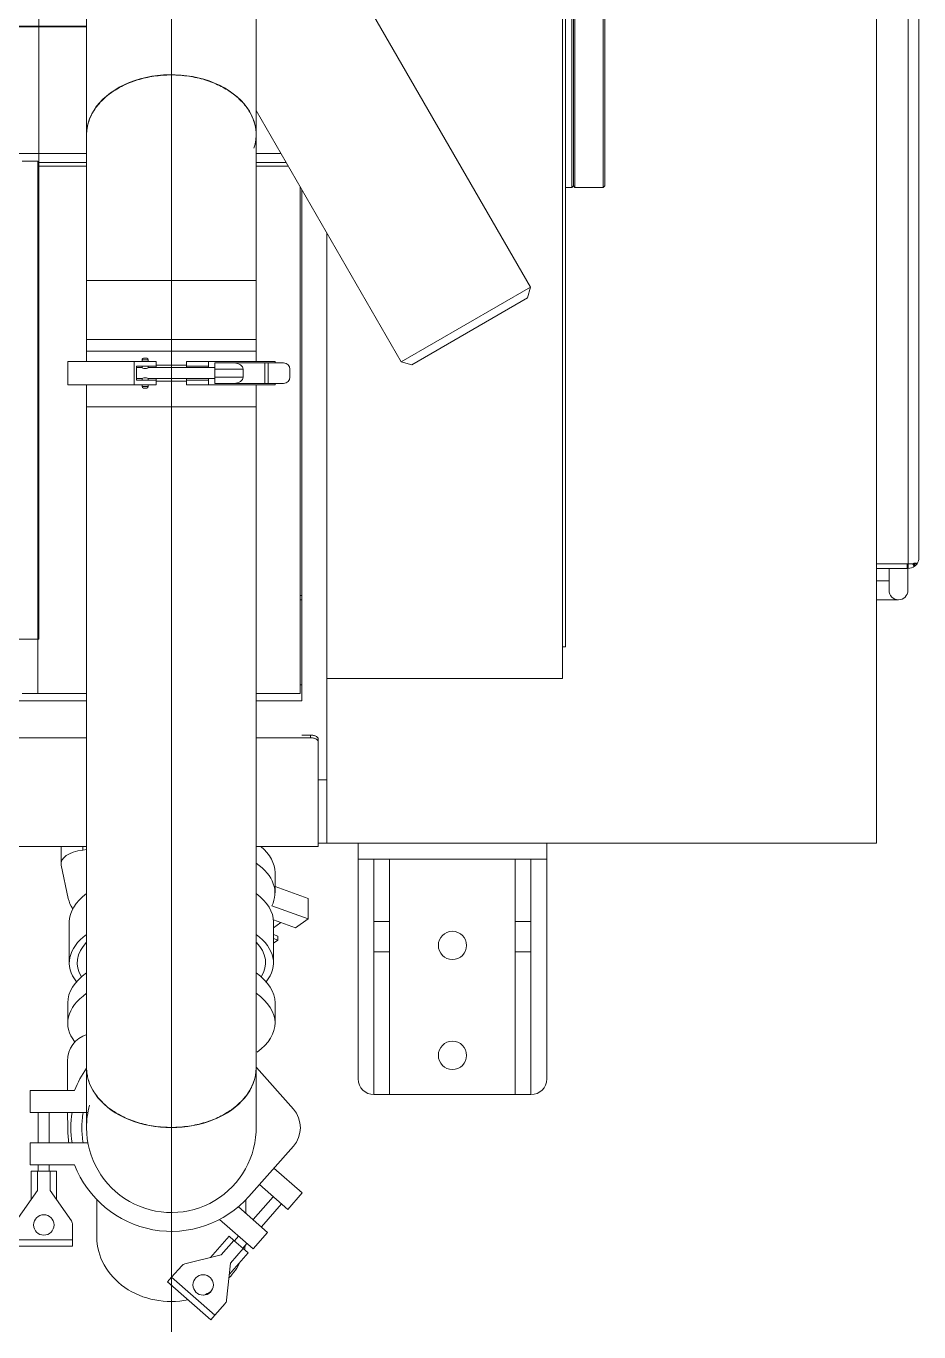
# Model space of a CAD drawing. Extents: x -681219 to -550379, y -242630 to -158199.
# Drawn here: x -588527 to -587958, y -223483 to -222651 of the extents above; entities that cross this region are included whole.
import ezdxf

# ---------------------------------------------------------------- set-up
doc = ezdxf.new("R2010")
doc.units = 0
doc.header["$LTSCALE"] = 1000
doc.layers.get('0').update_dxf_attribs({"linetype": 'CONTINUOUS'})
doc.layers.add('DIM', color=7, linetype='CONTINUOUS', lineweight=18)
doc.layers.add('famsun', color=7, linetype='CONTINUOUS', lineweight=0)

# ---------------------------------------------------------------- blocks, each defined once
blk = doc.blocks.new('CYPZ04001A0001XY_A_CYPZ1000_V_1')
at = {"color": 0, "linetype": 'ByBlock', "lineweight": -2}
for p, q in [((-634.5, 1216.04), (-634.5, 173.83)), ((-662.24, 1205.39), (-668.66, 1198.07)), ((-662.24, 1205.39), (-659.6, 1208.4)), ((-634.68, 1181.22), (-662.24, 1205.39)), ((-659.6, 1208.4), (-632.05, 1184.23)), ((-669.63, 1195.87), (-672.21, 1172.3)), ((-641.1, 1173.9), (-634.68, 1181.22)), ((-632.05, 1184.23), (-634.68, 1181.22)), ((-683.32, 1165.69), (-671.45, 1179.23)), ((-672.21, 1172.3), (-680.31, 1163.06)), ((-666.19, 1167.02), (-643.16, 1172.66)), ((-680.31, 1163.06), (-683.32, 1165.69)), ((-674.3, 1157.78), (-666.19, 1167.02)), ((-659.42, 1168.68), (-671.29, 1155.14)), ((-695.77, 1152.67), (-686.54, 1163.2)), ((-686.54, 1163.2), (-665.19, 1144.47)), ((-679.94, 1162.73), (-682.57, 1159.72)), ((-680.31, 1163.06), (-674.3, 1157.78)), ((-677.31, 1155.1), (-674.67, 1158.11)), ((-671.29, 1155.14), (-674.3, 1157.78)), ((-587, 1131.86), (-587, 1155.59)), ((-571.6, 1157.48), (-571.6, 1161.48)), ((-571.6, 1161.48), (-534.95, 1161.48)), ((-571.6, 1147.74), (-571.6, 1157.48)), ((-534.95, 1157.48), (-571.6, 1157.48)), ((-691.8, 1149.19), (-704.59, 1134.61)), ((-677.19, 1136.38), (-695.77, 1152.67)), ((-699.33, 1130), (-686.54, 1144.58)), ((-682, 1140.6), (-682, 1131.86)), ((-557.27, 1126.02), (-570.88, 1145.45)), ((-535.67, 1145.45), (-549.27, 1126.02)), ((-717.79, 1127.57), (-708.56, 1138.09)), ((-708.56, 1138.09), (-690.55, 1122.3)), ((-561.27, 1113.74), (-561.27, 1131.74)), ((-545.27, 1131.74), (-545.27, 1113.74)), ((-699.82, 1111.81), (-717.79, 1127.57)), ((-683.93, 1129.78), (-712.18, 1097.85)), ((-557.27, 1126.02), (-557.27, 1113.74)), ((-549.27, 1113.74), (-549.27, 1126.02)), ((-544.5, 1109.74), (-572.9, 1109.74)), ((-557.27, 1113.74), (-561.27, 1113.74)), ((-549.27, 1113.74), (-557.27, 1113.74)), ((-556.77, 1113.74), (-556.77, 1109.74)), ((-549.77, 1109.74), (-549.77, 1113.74)), ((-545.27, 1113.74), (-549.27, 1113.74)), ((-544.5, 1095.74), (-544.5, 1109.74)), ((-581.38, 1095.74), (-544.5, 1095.74)), ((-556.77, 1095.74), (-556.77, 1076.34)), ((-549.77, 1076.34), (-549.77, 1095.74)), ((-688.5, 1086.04), (-688.5, 1047.67)), ((-580.5, 1047.67), (-580.5, 1086.04)), ((-568.5, 1086.33), (-568.46, 1076.34)), ((-712.18, 1074.23), (-688.72, 1047.72)), ((-544.5, 1076.34), (-581.38, 1076.34)), ((-544.5, 1062.34), (-544.5, 1076.34)), ((-863.5, 1065), (-863.5, 974.01)), ((-853.5, 1065), (-863.5, 1065)), ((-853.5, 1065), (-853.5, 974.01)), ((-853.5, 1065), (-773.5, 1065)), ((-773.5, 1065), (-773.5, 974.01)), ((-763.5, 1065), (-773.5, 1065)), ((-763.5, 1065), (-763.5, 974.01)), ((-572.9, 1062.34), (-544.5, 1062.34)), ((-568.4, 1062.34), (-568.31, 1043.7)), ((-873.5, 915), (-873.5, 1055)), ((-753.5, 1055), (-753.5, 915)), ((-688.5, 1047.85), (-688.5, 627.2)), ((-580.5, 627.2), (-580.5, 1047.85)), ((-700.5, 1019.46), (-700.5, 1006.47)), ((-568.5, 1006.47), (-568.5, 1019.46)), ((-699.5, 981.08), (-699.5, 955.1)), ((-569.5, 955.1), (-569.5, 981.08)), ((-863.5, 954.7), (-863.5, 974.01)), ((-863.5, 974.01), (-853.5, 974.01)), ((-853.5, 974.01), (-853.5, 954.7)), ((-773.5, 954.7), (-773.5, 974.01)), ((-773.5, 974.01), (-763.5, 974.01)), ((-763.5, 974.01), (-763.5, 954.7)), ((-702.22, 966.67), (-699.5, 968.59)), ((-702.22, 964.08), (-702.22, 966.67)), ((-699.5, 965.71), (-702.22, 966.67)), ((-721.58, 953.07), (-713.46, 958.77)), ((-713.46, 958.77), (-699.45, 953.79)), ((-699.5, 958.8), (-704.22, 955.48)), ((-699.5, 963.11), (-702.22, 964.08)), ((-863.5, 954.7), (-863.5, 915)), ((-853.5, 954.7), (-863.5, 954.7)), ((-853.5, 954.7), (-853.5, 915)), ((-773.5, 954.7), (-773.5, 915)), ((-763.5, 954.7), (-773.5, 954.7)), ((-763.5, 954.7), (-763.5, 915)), ((-698.43, 944.84), (-721.58, 953.07)), ((-721.58, 940.08), (-721.58, 953.07)), ((-700.5, 932.58), (-721.58, 940.08)), ((-568.87, 940.14), (-564.35, 918.94)), ((-700.5, 936.64), (-700.5, 923.65)), ((-873.5, 915), (-753.5, 915)), ((-873.5, 905), (-873.5, 915)), ((-753.5, 905), (-753.5, 915)), ((-564.25, 907), (-564.25, 918)), ((-688.5, 907), (-728, 907)), ((-728, 840.29), (-728, 907)), ((-578.05, 909.32), (-580.5, 909.03)), ((-442.9, 907), (-580.5, 907)), ((-578.05, 907), (-578.05, 909.32)), ((-1083.5, -905), (-1083.5, 905)), ((-1083.5, 905), (-733.5, 905)), ((-733.5, 864.66), (-733.5, 905)), ((-733.5, 905), (-728, 905)), ((-733.5, 516.47), (-733.5, 864.66)), ((-733.5, 864.66), (-728, 864.66)), ((-728, 838.55), (-728, 840.29)), ((-688.5, 837.84), (-723, 837.84)), ((-723, 837.84), (-723, 836.1)), ((-717.5, 836.1), (-723, 836.1)), ((-425, 837.84), (-580.5, 837.84)), ((-717.5, 814.38), (-717.5, 814.41)), ((-717.5, 488.76), (-717.5, 814.38)), ((-717.5, 813.98), (-717.5, 814.38)), ((-688.5, 814.38), (-717.5, 814.38)), ((-716.5, 809.74), (-716.5, 487.03)), ((-716.5, 809.74), (-688.5, 809.74)), ((-416, 814.38), (-580.5, 814.38)), ((-580.5, 809.74), (-549.5, 809.74)), ((-549.5, 809.74), (-549.5, 470.82)), ((-539.5, 809.74), (-549.5, 809.74)), ((-883.5, 800), (-883.5, -800)), ((-883.5, 800), (-733.5, 800)), ((-716.5, 804.08), (-717.5, 804.08)), ((-885.5, 780), (-885.5, -780)), ((-883.5, 780), (-885.5, 780)), ((-1097.5, 750), (-1083.5, 750)), ((-716.5, 750), (-717.5, 750)), ((-1103.5, 730), (-1103.5, 744)), ((-1091.5, 744), (-1091.5, 730)), ((-716.5, 747.3), (-717.5, 747.3)), ((-1083.5, 738), (-1091.5, 738)), ((-1110.5, 9.3), (-1110.5, 723.2)), ((-1108.96, 727), (-1109.34, 727)), ((-1109.34, 727), (-1108.35, 727)), ((-1108.35, 727), (-1108.96, 727.51)), ((-1108.35, 727), (-1108.96, 727)), ((-1107.76, 728.65), (-1108.2, 728.3)), ((-1106.78, 726.69), (-1108.2, 728.3)), ((-1108.2, 726.68), (-1107.76, 727)), ((-1107.58, 726.68), (-1108.2, 726.68)), ((-1107.76, 728.65), (-1106.53, 727)), ((-1103.7, 727), (-1107.76, 727)), ((-1106.53, 727), (-1103.7, 727)), ((-1102.95, 730), (-1103.7, 730)), ((-1103.7, 727), (-1103.7, 730)), ((-1083.5, 727), (-1103.7, 727)), ((-1103.7, 727), (-1103.7, 5.5)), ((-1102.95, 727), (-1103.7, 727)), ((-1102.95, 727), (-1102.95, 730)), ((-1102.95, 730), (-1083.5, 730)), ((-1102.95, 727), (-1083.5, 727)), ((-688.5, 627.2), (-580.5, 627.2)), ((-688.5, 627.2), (-688.5, 613.2)), ((-580.5, 613.2), (-580.5, 627.2)), ((-616.8, 615.2), (-618.8, 615.2)), ((-709.94, 603.2), (-709.94, 608.2)), ((-705.94, 612.2), (-696.2, 612.2)), ((-658.2, 613.2), (-700.5, 613.2)), ((-700.5, 613.2), (-700.5, 612.2)), ((-696.2, 599.2), (-696.2, 612.2)), ((-696.2, 612.2), (-693.91, 612.2)), ((-693.91, 612.2), (-693.91, 599.2)), ((-693.91, 612.2), (-674.48, 612.2)), ((-680.2, 603.2), (-680.2, 608.2)), ((-662.2, 608.2), (-680.2, 608.2)), ((-674.48, 612.2), (-662.2, 612.2)), ((-662.2, 612.2), (-662.2, 608.2)), ((-619.78, 609.2), (-662.2, 609.2)), ((-662.2, 603.2), (-662.2, 608.2)), ((-658.2, 610.2), (-658.2, 613.2)), ((-644.2, 613.2), (-658.2, 613.2)), ((-644.2, 610.2), (-658.2, 610.2)), ((-658.2, 609.2), (-658.2, 610.2)), ((-644.2, 610.2), (-644.2, 613.2)), ((-644.2, 610.7), (-624.8, 610.7)), ((-644.2, 609.2), (-644.2, 610.2)), ((-624.8, 610.2), (-624.8, 613.2)), ((-610.8, 613.2), (-624.8, 613.2)), ((-624.8, 610.2), (-624.8, 609.2)), ((-612.2, 610.2), (-624.8, 610.2)), ((-619.8, 614.2), (-615.8, 614.2)), ((-619.8, 614.2), (-619.8, 613.2)), ((-619.8, 610.2), (-619.8, 609.19)), ((-612.2, 609.2), (-615.81, 609.2)), ((-615.8, 613.2), (-615.8, 614.2)), ((-615.8, 609.19), (-615.8, 610.2)), ((-612.2, 601.2), (-612.2, 610.2)), ((-568.5, 613.2), (-610.8, 613.2)), ((-610.8, 598.2), (-610.8, 613.2)), ((-568.5, 598.2), (-568.5, 613.2)), ((-863.14, 551.01), (-780.86, 598.51)), ((-787.69, 600.34), (-861.31, 557.84)), ((-780.86, 598.51), (-787.69, 600.34)), ((-688.5, 438.53), (-780.86, 598.51)), ((-705.94, 599.2), (-696.2, 599.2)), ((-700.5, 599.2), (-700.5, 598.2)), ((-693.91, 599.2), (-696.2, 599.2)), ((-693.91, 599.2), (-674.48, 599.2)), ((-680.2, 603.2), (-662.2, 603.2)), ((-662.2, 599.2), (-674.48, 599.2)), ((-662.2, 603.2), (-662.2, 599.2)), ((-662.2, 602.2), (-619.8, 602.2)), ((-658.2, 601.2), (-658.2, 602.2)), ((-644.2, 601.2), (-658.2, 601.2)), ((-658.2, 598.2), (-658.2, 601.2)), ((-644.2, 601.2), (-644.2, 602.2)), ((-644.2, 598.2), (-644.2, 601.2)), ((-624.8, 600.7), (-644.2, 600.7)), ((-624.8, 602.2), (-624.8, 601.2)), ((-624.8, 598.2), (-624.8, 601.2)), ((-612.2, 601.2), (-624.8, 601.2)), ((-619.8, 602.21), (-619.8, 601.2)), ((-615.83, 602.2), (-612.2, 602.2)), ((-615.8, 601.2), (-615.8, 602.21)), ((-658.2, 598.2), (-700.5, 598.2)), ((-688.5, 598.2), (-688.5, 584.2)), ((-580.5, 591.7), (-688.5, 591.7)), ((-688.5, 591.7), (-688.5, 546.7)), ((-644.2, 598.2), (-658.2, 598.2)), ((-610.8, 598.2), (-624.8, 598.2)), ((-619.8, 598.2), (-619.8, 597.2)), ((-615.8, 597.2), (-619.8, 597.2)), ((-618.8, 596.2), (-616.8, 596.2)), ((-615.8, 597.2), (-615.8, 598.2)), ((-568.5, 598.2), (-610.8, 598.2)), ((-580.5, 584.2), (-580.5, 598.2)), ((-580.5, 546.7), (-580.5, 591.7)), ((-580.5, 584.2), (-688.5, 584.2)), ((-861.31, 557.84), (-863.14, 551.01)), ((-863.14, 551.01), (-740.64, 338.83)), ((-580.5, 546.7), (-688.5, 546.7)), ((-688.5, 546.7), (-688.5, 454.07)), ((-580.5, 546.7), (-688.5, 546.7)), ((-580.5, 454.07), (-580.5, 546.7)), ((-909.5, 487.5), (-910.5, 486.5)), ((-910.5, 263.5), (-910.5, 486.5)), ((-909.5, 487.5), (-909.5, 262.5)), ((-891.5, 487.5), (-909.5, 487.5)), ((-891.5, 262.5), (-891.5, 487.5)), ((-890.5, 486.5), (-891.5, 487.5)), ((-889.5, 487.5), (-890.5, 486.5)), ((-890.5, 263.5), (-890.5, 486.5)), ((-890.5, 486.5), (-890.5, 263.5)), ((-889.5, 487.5), (-889.5, 262.5)), ((-885.5, 487.5), (-889.5, 487.5)), ((-708.97, 473.98), (-688.5, 473.98)), ((-580.5, 473.98), (-549.5, 473.98)), ((-688.5, 471.59), (-707.59, 471.59)), ((-704.25, 465.82), (-688.5, 465.82)), ((-549.5, 471.59), (-580.5, 471.59)), ((-580.5, 465.82), (-448.19, 465.82)), ((-539.5, 470.82), (-549.5, 470.82)), ((-688.5, 453.88), (-688.5, 365.5)), ((-580.5, 365.5), (-580.5, 453.88)), ((-580.5, 385.27), (696.5, 385.27)), ((-580.5, 384.89), (696.5, 384.89))]:
    blk.add_line(p, q, dxfattribs=at)
for centre, radius in [((-654.73, 1186.16), 6.5), ((-553.27, 1147.98), 6.5), ((-813.5, 1040), 9), ((-813.5, 970), 9)]:
    blk.add_circle(centre, radius, dxfattribs=at)
for centre, radius, start, end in [((-665.65, 1195.43), 4, 138.74766, 173.74766), ((-644.11, 1176.54), 4, 283.74766, 318.74766), ((-634.5, 1086.04), 66, 21.04153, 138.49538), ((-567.6, 1147.74), 4, 180, 215), ((-634.5, 1086.04), 54, 0, 181.05872), ((-698.83, 1086.04), 17.83, 138.49538, 221.50462), ((-634.5, 1086.04), 57, 0, 9.7949), ((-634.5, 1086.04), 64, 351.28529, 8.71471), ((-634.5, 1086.04), 66, 0.25228, 8.44867), ((-634.5, 1086.04), 54, 344.64149, 0), ((-634.5, 1086.04), 57, 350.2051, 0), ((-863.5, 1055), 10, 90, 180), ((-763.5, 1055), 10, 0, 90), ((-634.5, 1086.04), 66, 324.90165, 338.95847), ((-586.14, 1043.62), 17.83, 287.88595, 0), ((-586.14, 1043.62), 17.83, 0, 0.25228), ((-1097.5, 744), 6, 0, 180), ((-1103.7, 723.2), 6.8, 146.02552, 180), ((-1103.7, 723.2), 6.8, 140.72, 146.02552), ((-1103.7, 723.2), 6.8, 131.46969, 140.72), ((-1108.5, 727.05), 0.468, 185.94449, 309.08092), ((-1103.7, 723.2), 6.8, 90, 126.71127), ((-618.8, 614.2), 1, 90, 180), ((-616.8, 614.2), 1, 0, 90), ((-705.94, 608.2), 4, 90, 180), ((-705.94, 603.2), 4, 180, 270), ((-618.8, 597.2), 1, 180, 270), ((-616.8, 597.2), 1, 270, 0)]:
    blk.add_arc(centre, radius, start, end, dxfattribs=at)
for centre, major_axis, ratio, start_param, end_param in [((-634.5, 1155.59), (47.5, 0), 0.866025, 0, 1.796022), ((-634.5, 1155.59), (47.5, 0), 0.866025, 2.019746, 2.125288), ((-634.5, 1155.59), (47.5, 0), 0.866025, 2.452947, 2.749634), ((-634.5, 1155.59), (47.5, 0), 0.866025, 2.94274, 3.014356), ((-634.5, 1047.85), (54, 0), 0.707107, 0, 3.141593), ((-634.5, 1019.46), (66, 0), 0.5, 2.54344, 3.754147), ((-634.5, 1019.46), (-66, 0), 0.5, 2.529038, 3.515458), ((-634.5, 1006.47), (66, 0), 0.5, 3.141593, 3.754147), ((-634.5, 1006.47), (-66, 0), 0.5, 2.529038, 3.141593), ((-634.5, 981.08), (-65, 0), 0.5, -0.379803, 0.590308), ((-634.5, 981.08), (-60, 0), 0.5, -0.303705, 0.451027), ((-634.5, 981.08), (-65, 0), 0.5, 2.551285, 3.521396), ((-634.5, 981.08), (-60, 0), 0.5, 2.690566, 3.445298), ((-634.5, 955.1), (65, 0), 0.5, 3.141593, 3.731901), ((-634.5, 955.1), (65, 0), 0.5, 5.692877, 6.283185), ((-634.5, 936.64), (66, 0), 0.5, 2.890622, 3.754147), ((-634.5, 936.64), (-66, 0), 0.5, 3.247771, 3.453184), ((-634.5, 923.65), (66, 0), 0.5, 3.141593, 3.670472), ((-582.08, 918), (-17.83, 0), 0.5, 1.798986, 3.247771), ((-1103.7, 723.2), (6.8, 0), 0.999474, 2.548626, 3.141593), ((-674.48, 608.2), (-5.71, 0), 0.700208, 4.712389, 6.283185), ((-674.48, 603.2), (5.71, 0), 0.700208, 3.141593, 4.712389), ((-634.5, 453.88), (54, 0), 0.707107, 2.913234, 6.283185)]:
    blk.add_ellipse(centre, major_axis=major_axis, ratio=ratio, start_param=start_param, end_param=end_param, dxfattribs=at)
for points, weights in [([(-580.5, 1047.71), (-580.62, 1124.04), (-688.5, 1123.91), (-688.5, 1047.67)], [0.998929286326, 0.333333524609, 0.333690429167, 1]), ([(-580.5, 454.07), (-580.5, 377.75), (-688.45, 377.7), (-688.5, 454.05)], [1, 0.333477589004, 0.333333364548, 0.999567326631])]:
    blk.add_rational_spline(points, weights, degree=3, dxfattribs=at)
for points, knots in [([(-728, 840.29), (-728, 840.13), (-727.97, 839.97), (-727.87, 839.74), (-727.83, 839.66), (-727.74, 839.51), (-727.68, 839.43), (-727.49, 839.21), (-727.34, 839.07), (-726.98, 838.8), (-726.77, 838.68), (-726.31, 838.45), (-726.05, 838.35), (-725.51, 838.17), (-725.22, 838.09), (-724.62, 837.97), (-724.3, 837.92), (-723.66, 837.86), (-723.33, 837.84), (-723, 837.84)], [0, 0, 0, 0, 0.125, 0.125, 0.1875, 0.1875, 0.25, 0.25, 0.375, 0.375, 0.5, 0.5, 0.625, 0.625, 0.75, 0.75, 0.875, 0.875, 1, 1, 1, 1]), ([(-723, 836.1), (-723.33, 836.1), (-723.65, 836.12), (-724.13, 836.17), (-724.29, 836.19), (-724.61, 836.23), (-724.76, 836.26), (-725.22, 836.35), (-725.5, 836.43), (-726.05, 836.61), (-726.3, 836.71), (-726.76, 836.94), (-726.97, 837.06), (-727.34, 837.33), (-727.49, 837.47), (-727.74, 837.76), (-727.84, 837.92), (-727.97, 838.23), (-728, 838.39), (-728, 838.55)], [0, 0, 0, 0, 0.125, 0.125, 0.1875, 0.1875, 0.25, 0.25, 0.375, 0.375, 0.5, 0.5, 0.625, 0.625, 0.75, 0.75, 0.875, 0.875, 1, 1, 1, 1]), ([(-1107.95, 726.79), (-1107.96, 726.8), (-1107.98, 726.81), (-1108.12, 726.87), (-1108.24, 726.93), (-1108.35, 727)], [0.7198447, 0.7198447, 0.7198447, 0.7198447, 0.75, 0.75, 1, 1, 1, 1]), ([(-1107.94, 726.79), (-1107.96, 726.8), (-1107.98, 726.81), (-1108.12, 726.87), (-1108.24, 726.93), (-1108.35, 727)], [0.7183909, 0.7183909, 0.7183909, 0.7183909, 0.75, 0.75, 1, 1, 1, 1]), ([(-619.8, 609.2), (-619.78, 609.2), (-619.56, 609.08), (-618.86, 608.79), (-618.34, 608.63), (-617.27, 608.63), (-616.75, 608.79), (-616.05, 609.08), (-615.83, 609.2), (-615.81, 609.2)], [0.2581826, 0.2581826, 0.2581826, 0.2581826, 0.375, 0.375, 0.5, 0.5, 0.625, 0.625, 0.7420212, 0.7420212, 0.7420212, 0.7420212]), ([(-615.81, 602.2), (-615.83, 602.2), (-616.05, 602.32), (-616.75, 602.61), (-617.27, 602.77), (-618.34, 602.77), (-618.85, 602.61), (-619.56, 602.32), (-619.78, 602.2), (-619.8, 602.2)], [0.2581826, 0.2581826, 0.2581826, 0.2581826, 0.375, 0.375, 0.5, 0.5, 0.625, 0.625, 0.7420212, 0.7420212, 0.7420212, 0.7420212])]:
    blk.add_open_spline(points, degree=3, knots=knots, dxfattribs=at)

msp = doc.modelspace()

# ---------------------------------------------------------------- linework, layer by layer
at = {"layer": 'DIM', "color": 2}
msp.add_lwpolyline([(-589218.721, -221491.6983), (-588518.721, -221491.6983), (-588518.721, -223041.6983), (-589218.721, -223041.6983)], close=True, dxfattribs=at)

# ---------------------------------------------------------------- block references
at = {"layer": 'famsun', "rotation": 180}
msp.add_blockref('CYPZ04001A0001XY_A_CYPZ1000_V_1', (-589068.721, -222266.6983), dxfattribs=at)

doc.saveas('drawing.dxf')
